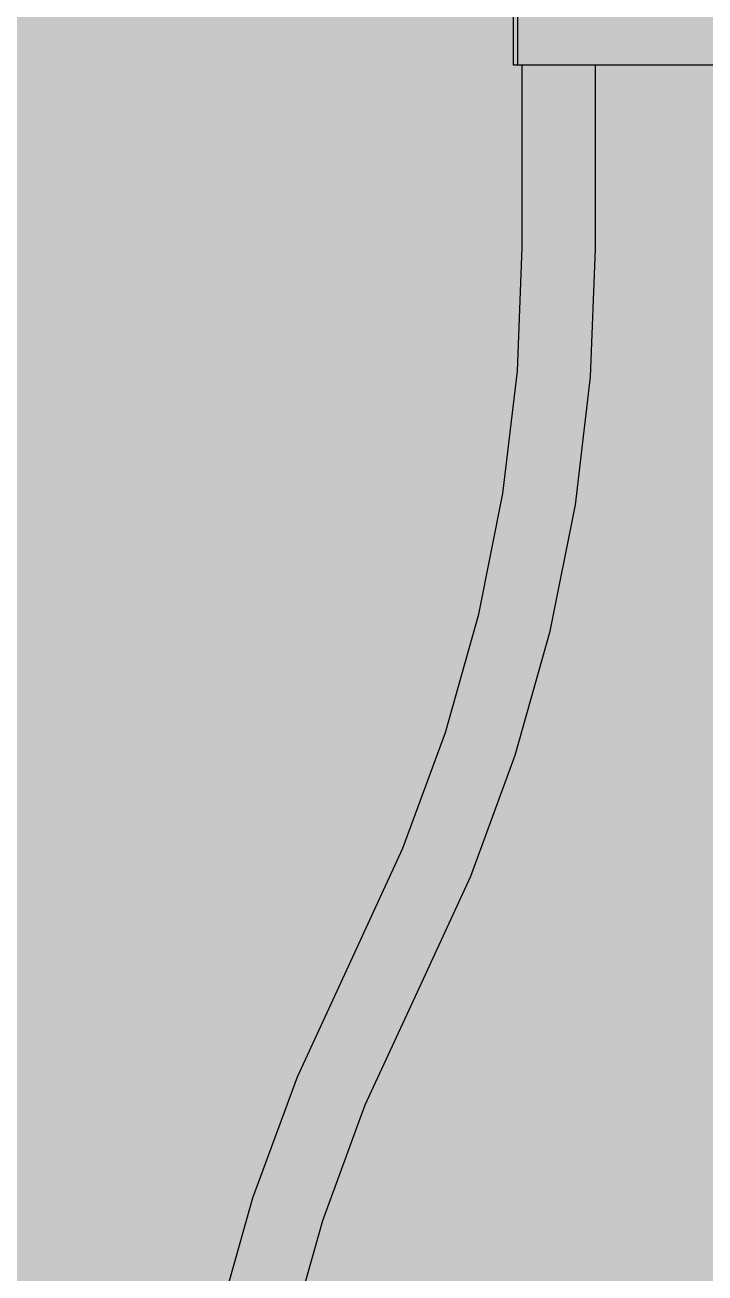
# Model space of a CAD drawing. Header units: millimetres. Extents: x 2336463 to 2579121, y 595385 to 778077.
# Drawn here: x 2471681.8 to 2471830.2, y 623825.7 to 624098 of the extents above; entities that cross this region are included whole.
import ezdxf

# ---------------------------------------------------------------- set-up
doc = ezdxf.new("R2010")
doc.units = ezdxf.units.MM
doc.header["$MEASUREMENT"] = 0
doc.linetypes.add('Wipeout_Contour', pattern=[1000, 0, -1000])
doc.layers.add('+возводимые стены_Ном._пера__19', color=255, linetype='Continuous', lineweight=0)
doc.layers.add('+возводимые стены_Ном._пера__85', color=7, linetype='Continuous', lineweight=5, true_color=0x66b7ff)
doc.layers.add('Интерьер - Мебель_Ном._пера__62', color=7, linetype='Continuous', lineweight=25, true_color=0xaaaaaa)
doc.layers.add('Интерьер - Мебель', color=7, linetype='Continuous')

msp = doc.modelspace()

# ---------------------------------------------------------------- hatches: boundary and pattern name
at = {"layer": '+возводимые стены_Ном._пера__85', "linetype": 'Continuous', "lineweight": 5, "true_color": 0x66b7ff}
msp.add_hatch(color=151, dxfattribs=at).paths.add_polyline_path([(2471002.08, 623081.44), (2472837.08, 623081.44), (2472837.08, 626481.19), (2471002.08, 626481.19)])

# ---------------------------------------------------------------- next in the draw order: wipeouts: each hides what was drawn before it
at = {"color": 254, "linetype": 'Wipeout_Contour', "lineweight": 0, "ltscale": 10196942.74982608}
msp.add_wipeout([(2471731.57, 623842.15), (2471723.94, 623815.09), (2471724.98, 623814.84), (2471732.59, 623841.82)], dxfattribs=at).dxf.layer = 'Интерьер - Мебель'

# ---------------------------------------------------------------- next in the draw order: wipeouts: each hides what was drawn before it
at = {"color": 254, "linetype": 'Wipeout_Contour', "lineweight": 0, "ltscale": 10196949.67947089}
msp.add_wipeout([(2471732.59, 623841.82), (2471724.98, 623814.84), (2471727.83, 623814.16), (2471735.37, 623840.91)], dxfattribs=at).dxf.layer = 'Интерьер - Мебель'

# ---------------------------------------------------------------- next in the draw order: wipeouts: each hides what was drawn before it
at = {"color": 254, "linetype": 'Wipeout_Contour', "lineweight": 0, "ltscale": 10196961.68758624}
msp.add_wipeout([(2471735.37, 623840.91), (2471727.83, 623814.16), (2471731.72, 623813.22), (2471739.18, 623839.67)], dxfattribs=at).dxf.layer = 'Интерьер - Мебель'

# ---------------------------------------------------------------- next in the draw order: wipeouts: each hides what was drawn before it
at = {"color": 254, "linetype": 'Wipeout_Contour', "lineweight": 0, "ltscale": 10197002.47366966}
msp.add_wipeout([(2471731.57, 623842.15), (2471732.59, 623841.82), (2471742.29, 623868.11), (2471741.3, 623868.52)], dxfattribs=at).dxf.layer = 'Интерьер - Мебель'
at = {"color": 254, "linetype": 'Wipeout_Contour', "lineweight": 0, "ltscale": 10196975.55578047}
msp.add_wipeout([(2471739.18, 623839.67), (2471731.72, 623813.22), (2471735.61, 623812.29), (2471742.99, 623838.44)], dxfattribs=at).dxf.layer = 'Интерьер - Мебель'

# ---------------------------------------------------------------- next in the draw order: wipeouts: each hides what was drawn before it
at = {"color": 254, "linetype": 'Wipeout_Contour', "lineweight": 0, "ltscale": 10197009.06857107}
msp.add_wipeout([(2471742.29, 623868.11), (2471732.59, 623841.82), (2471735.37, 623840.91), (2471745, 623866.99)], dxfattribs=at).dxf.layer = 'Интерьер - Мебель'
at = {"color": 254, "linetype": 'Wipeout_Contour', "lineweight": 0, "ltscale": 10196987.568162}
msp.add_wipeout([(2471742.99, 623838.44), (2471735.61, 623812.29), (2471738.46, 623811.6), (2471745.78, 623837.53)], dxfattribs=at).dxf.layer = 'Интерьер - Мебель'

# ---------------------------------------------------------------- next in the draw order: linework, layer by layer
at = {"layer": 'Интерьер - Мебель_Ном._пера__62', "color": 253, "linetype": 'Continuous', "lineweight": 25, "true_color": 0xaaaaaa}
msp.add_line((2471723.94, 623815.09), (2471731.57, 623842.15), dxfattribs=at)

# ---------------------------------------------------------------- next in the draw order: wipeouts: each hides what was drawn before it
at = {"color": 254, "linetype": 'Wipeout_Contour', "lineweight": 0, "ltscale": 10197020.49719985}
msp.add_wipeout([(2471735.37, 623840.91), (2471739.18, 623839.67), (2471748.69, 623865.46), (2471745, 623866.99)], dxfattribs=at).dxf.layer = 'Интерьер - Мебель'
at = {"color": 254, "linetype": 'Wipeout_Contour', "lineweight": 0, "ltscale": 10196994.50686837}
msp.add_wipeout([(2471745.78, 623837.53), (2471738.46, 623811.6), (2471739.51, 623811.35), (2471746.8, 623837.2)], dxfattribs=at).dxf.layer = 'Интерьер - Мебель'

# ---------------------------------------------------------------- next in the draw order: wipeouts: each hides what was drawn before it
at = {"color": 254, "linetype": 'Wipeout_Contour', "lineweight": 0, "ltscale": 10197103.25931316}
msp.add_wipeout([(2471741.3, 623868.52), (2471742.29, 623868.11), (2471765.3, 623918.02), (2471764.31, 623918.43)], dxfattribs=at).dxf.layer = 'Интерьер - Мебель'
at = {"color": 254, "linetype": 'Wipeout_Contour', "lineweight": 0, "ltscale": 10197033.69651999}
msp.add_wipeout([(2471748.69, 623865.46), (2471739.18, 623839.67), (2471742.99, 623838.44), (2471752.39, 623863.92)], dxfattribs=at).dxf.layer = 'Интерьер - Мебель'

# ---------------------------------------------------------------- next in the draw order: wipeouts: each hides what was drawn before it
at = {"color": 254, "linetype": 'Wipeout_Contour', "lineweight": 0, "ltscale": 10197109.68129905}
msp.add_wipeout([(2471742.29, 623868.11), (2471745, 623866.99), (2471768.01, 623916.9), (2471765.3, 623918.02)], dxfattribs=at).dxf.layer = 'Интерьер - Мебель'
at = {"color": 254, "linetype": 'Wipeout_Contour', "lineweight": 0, "ltscale": 10197045.12981924}
msp.add_wipeout([(2471752.39, 623863.92), (2471742.99, 623838.44), (2471745.78, 623837.53), (2471755.1, 623862.8)], dxfattribs=at).dxf.layer = 'Интерьер - Мебель'

# ---------------------------------------------------------------- next in the draw order: linework, layer by layer
at = {"layer": 'Интерьер - Мебель_Ном._пера__62', "color": 253, "linetype": 'Continuous', "lineweight": 25, "true_color": 0xaaaaaa}
msp.add_line((2471731.57, 623842.15), (2471741.3, 623868.52), dxfattribs=at)

# ---------------------------------------------------------------- next in the draw order: wipeouts: each hides what was drawn before it
at = {"color": 254, "linetype": 'Wipeout_Contour', "lineweight": 0, "ltscale": 10197120.80451002}
msp.add_wipeout([(2471745, 623866.99), (2471748.69, 623865.46), (2471771.7, 623915.37), (2471768.01, 623916.9)], dxfattribs=at).dxf.layer = 'Интерьер - Мебель'
at = {"color": 254, "linetype": 'Wipeout_Contour', "lineweight": 0, "ltscale": 10197051.73441169}
msp.add_wipeout([(2471755.1, 623862.8), (2471745.78, 623837.53), (2471746.8, 623837.2), (2471756.09, 623862.39)], dxfattribs=at).dxf.layer = 'Интерьер - Мебель'

# ---------------------------------------------------------------- next in the draw order: linework, layer by layer
at = {"layer": 'Интерьер - Мебель_Ном._пера__62', "color": 253, "linetype": 'Continuous', "lineweight": 25, "true_color": 0xaaaaaa}
msp.add_line((2471739.51, 623811.35), (2471746.8, 623837.2), dxfattribs=at)

# ---------------------------------------------------------------- next in the draw order: wipeouts: each hides what was drawn before it
at = {"color": 254, "linetype": 'Wipeout_Contour', "lineweight": 0, "ltscale": 10197202.72020895}
msp.add_wipeout([(2471773.6, 623943.63), (2471764.31, 623918.43), (2471765.3, 623918.02), (2471774.62, 623943.3)], dxfattribs=at).dxf.layer = 'Интерьер - Мебель'
at = {"color": 254, "linetype": 'Wipeout_Contour', "lineweight": 0, "ltscale": 10197133.64849748}
msp.add_wipeout([(2471748.69, 623865.46), (2471752.39, 623863.92), (2471775.4, 623913.84), (2471771.7, 623915.37)], dxfattribs=at).dxf.layer = 'Интерьер - Мебель'

# ---------------------------------------------------------------- next in the draw order: wipeouts: each hides what was drawn before it
at = {"color": 254, "linetype": 'Wipeout_Contour', "lineweight": 0, "ltscale": 10197209.32467475}
msp.add_wipeout([(2471774.62, 623943.3), (2471765.3, 623918.02), (2471768.01, 623916.9), (2471777.41, 623942.39)], dxfattribs=at).dxf.layer = 'Интерьер - Мебель'
at = {"color": 254, "linetype": 'Wipeout_Contour', "lineweight": 0, "ltscale": 10197144.77172271}
msp.add_wipeout([(2471752.39, 623863.92), (2471755.1, 623862.8), (2471778.11, 623912.72), (2471775.4, 623913.84)], dxfattribs=at).dxf.layer = 'Интерьер - Мебель'

# ---------------------------------------------------------------- next in the draw order: linework, layer by layer
at = {"layer": 'Интерьер - Мебель_Ном._пера__62', "color": 253, "linetype": 'Continuous', "lineweight": 25, "true_color": 0xaaaaaa}
msp.add_line((2471741.3, 623868.52), (2471752.93, 623893.76), dxfattribs=at)

# ---------------------------------------------------------------- next in the draw order: wipeouts: each hides what was drawn before it
at = {"color": 254, "linetype": 'Wipeout_Contour', "lineweight": 0, "ltscale": 10197220.75776336}
msp.add_wipeout([(2471777.41, 623942.39), (2471768.01, 623916.9), (2471771.7, 623915.37), (2471781.22, 623941.15)], dxfattribs=at).dxf.layer = 'Интерьер - Мебель'
at = {"color": 254, "linetype": 'Wipeout_Contour', "lineweight": 0, "ltscale": 10197151.19372427}
msp.add_wipeout([(2471755.1, 623862.8), (2471756.09, 623862.39), (2471779.1, 623912.31), (2471778.11, 623912.72)], dxfattribs=at).dxf.layer = 'Интерьер - Мебель'

# ---------------------------------------------------------------- next in the draw order: linework, layer by layer
at = {"layer": 'Интерьер - Мебель_Ном._пера__62', "color": 253, "linetype": 'Continuous', "lineweight": 25, "true_color": 0xaaaaaa}
for p, q in [((2471752.93, 623893.76), (2471764.31, 623918.43)), ((2471756.09, 623862.39), (2471767.46, 623887.06)), ((2471746.8, 623837.2), (2471756.09, 623862.39))]:
    msp.add_line(p, q, dxfattribs=at)

# ---------------------------------------------------------------- next in the draw order: wipeouts: each hides what was drawn before it
at = {"color": 254, "linetype": 'Wipeout_Contour', "lineweight": 0, "ltscale": 10197259.95122151}
msp.add_wipeout([(2471780.89, 623969.47), (2471773.6, 623943.63), (2471774.62, 623943.3), (2471781.93, 623969.22)], dxfattribs=at).dxf.layer = 'Интерьер - Мебель'
at = {"color": 254, "linetype": 'Wipeout_Contour', "lineweight": 0, "ltscale": 10197233.95687582}
msp.add_wipeout([(2471781.22, 623941.15), (2471771.7, 623915.37), (2471775.4, 623913.84), (2471785.02, 623939.92)], dxfattribs=at).dxf.layer = 'Интерьер - Мебель'

# ---------------------------------------------------------------- next in the draw order: wipeouts: each hides what was drawn before it
at = {"color": 254, "linetype": 'Wipeout_Contour', "lineweight": 0, "ltscale": 10197266.88974603}
msp.add_wipeout([(2471781.93, 623969.22), (2471774.62, 623943.3), (2471777.41, 623942.39), (2471784.78, 623968.54)], dxfattribs=at).dxf.layer = 'Интерьер - Мебель'
at = {"color": 254, "linetype": 'Wipeout_Contour', "lineweight": 0, "ltscale": 10197245.38529808}
msp.add_wipeout([(2471775.4, 623913.84), (2471778.11, 623912.72), (2471787.81, 623939.01), (2471785.02, 623939.92)], dxfattribs=at).dxf.layer = 'Интерьер - Мебель'

# ---------------------------------------------------------------- next in the draw order: linework, layer by layer
at = {"layer": 'Интерьер - Мебель_Ном._пера__62', "color": 253, "linetype": 'Continuous', "lineweight": 25, "true_color": 0xaaaaaa}
msp.add_line((2471764.31, 623918.43), (2471773.6, 623943.63), dxfattribs=at)

# ---------------------------------------------------------------- next in the draw order: wipeouts: each hides what was drawn before it
at = {"color": 254, "linetype": 'Wipeout_Contour', "lineweight": 0, "ltscale": 10197278.90181006}
msp.add_wipeout([(2471784.78, 623968.54), (2471777.41, 623942.39), (2471781.22, 623941.15), (2471788.68, 623967.6)], dxfattribs=at).dxf.layer = 'Интерьер - Мебель'
at = {"color": 254, "linetype": 'Wipeout_Contour', "lineweight": 0, "ltscale": 10197251.98008595}
msp.add_wipeout([(2471787.81, 623939.01), (2471778.11, 623912.72), (2471779.1, 623912.31), (2471788.83, 623938.68)], dxfattribs=at).dxf.layer = 'Интерьер - Мебель'

# ---------------------------------------------------------------- next in the draw order: linework, layer by layer
at = {"layer": 'Интерьер - Мебель_Ном._пера__62', "color": 253, "linetype": 'Continuous', "lineweight": 25, "true_color": 0xaaaaaa}
msp.add_line((2471767.46, 623887.06), (2471779.1, 623912.31), dxfattribs=at)

# ---------------------------------------------------------------- next in the draw order: wipeouts: each hides what was drawn before it
at = {"color": 254, "linetype": 'Wipeout_Contour', "lineweight": 0, "ltscale": 10197309.86704187}
msp.add_wipeout([(2471786.13, 623995.81), (2471780.89, 623969.47), (2471781.93, 623969.22), (2471787.19, 623995.64)], dxfattribs=at).dxf.layer = 'Интерьер - Мебель'
at = {"color": 254, "linetype": 'Wipeout_Contour', "lineweight": 0, "ltscale": 10197292.76966675}
msp.add_wipeout([(2471788.68, 623967.6), (2471781.22, 623941.15), (2471785.02, 623939.92), (2471792.57, 623966.67)], dxfattribs=at).dxf.layer = 'Интерьер - Мебель'

# ---------------------------------------------------------------- next in the draw order: wipeouts: each hides what was drawn before it
at = {"color": 254, "linetype": 'Wipeout_Contour', "lineweight": 0, "ltscale": 10197317.09674457}
msp.add_wipeout([(2471781.93, 623969.22), (2471784.78, 623968.54), (2471790.08, 623995.18), (2471787.19, 623995.64)], dxfattribs=at).dxf.layer = 'Интерьер - Мебель'
at = {"color": 254, "linetype": 'Wipeout_Contour', "lineweight": 0, "ltscale": 10197304.77749251}
msp.add_wipeout([(2471785.02, 623939.92), (2471787.81, 623939.01), (2471795.42, 623965.99), (2471792.57, 623966.67)], dxfattribs=at).dxf.layer = 'Интерьер - Мебель'

# ---------------------------------------------------------------- next in the draw order: linework, layer by layer
at = {"layer": 'Интерьер - Мебель_Ном._пера__62', "color": 253, "linetype": 'Continuous', "lineweight": 25, "true_color": 0xaaaaaa}
msp.add_line((2471773.6, 623943.63), (2471780.89, 623969.47), dxfattribs=at)

# ---------------------------------------------------------------- next in the draw order: wipeouts: each hides what was drawn before it
at = {"color": 254, "linetype": 'Wipeout_Contour', "lineweight": 0, "ltscale": 10197329.61365966}
msp.add_wipeout([(2471790.08, 623995.18), (2471784.78, 623968.54), (2471788.68, 623967.6), (2471794.04, 623994.56)], dxfattribs=at).dxf.layer = 'Интерьер - Мебель'
at = {"color": 254, "linetype": 'Wipeout_Contour', "lineweight": 0, "ltscale": 10197311.70697583}
msp.add_wipeout([(2471795.42, 623965.99), (2471787.81, 623939.01), (2471788.83, 623938.68), (2471796.46, 623965.74)], dxfattribs=at).dxf.layer = 'Интерьер - Мебель'

# ---------------------------------------------------------------- next in the draw order: linework, layer by layer
at = {"layer": 'Интерьер - Мебель_Ном._пера__62', "color": 253, "linetype": 'Continuous', "lineweight": 25, "true_color": 0xaaaaaa}
msp.add_line((2471779.1, 623912.31), (2471788.83, 623938.68), dxfattribs=at)

# ---------------------------------------------------------------- next in the draw order: wipeouts: each hides what was drawn before it
at = {"color": 254, "linetype": 'Wipeout_Contour', "lineweight": 0, "ltscale": 10197344.06482306}
msp.add_wipeout([(2471794.04, 623994.56), (2471788.68, 623967.6), (2471792.57, 623966.67), (2471797.99, 623993.93)], dxfattribs=at).dxf.layer = 'Интерьер - Мебель'

# ---------------------------------------------------------------- next in the draw order: wipeouts: each hides what was drawn before it
at = {"color": 254, "linetype": 'Wipeout_Contour', "lineweight": 0, "ltscale": 10197352.15997942}
msp.add_wipeout([(2471789.29, 624022.48), (2471786.13, 623995.81), (2471787.19, 623995.64), (2471790.36, 624022.39)], dxfattribs=at).dxf.layer = 'Интерьер - Мебель'
at = {"color": 254, "linetype": 'Wipeout_Contour', "lineweight": 0, "ltscale": 10197356.57808509}
msp.add_wipeout([(2471797.99, 623993.93), (2471792.57, 623966.67), (2471795.42, 623965.99), (2471800.89, 623993.47)], dxfattribs=at).dxf.layer = 'Интерьер - Мебель'

# ---------------------------------------------------------------- next in the draw order: wipeouts: each hides what was drawn before it
at = {"color": 254, "linetype": 'Wipeout_Contour', "lineweight": 0, "ltscale": 10197359.63602715}
msp.add_wipeout([(2471787.19, 623995.64), (2471790.08, 623995.18), (2471793.28, 624022.16), (2471790.36, 624022.39)], dxfattribs=at).dxf.layer = 'Интерьер - Мебель'
at = {"color": 254, "linetype": 'Wipeout_Contour', "lineweight": 0, "ltscale": 10197363.79966776}
msp.add_wipeout([(2471800.89, 623993.47), (2471795.42, 623965.99), (2471796.46, 623965.74), (2471801.95, 623993.31)], dxfattribs=at).dxf.layer = 'Интерьер - Мебель'

# ---------------------------------------------------------------- next in the draw order: linework, layer by layer
at = {"layer": 'Интерьер - Мебель_Ном._пера__62', "color": 253, "linetype": 'Continuous', "lineweight": 25, "true_color": 0xaaaaaa}
for p, q in [((2471780.89, 623969.47), (2471786.13, 623995.81)), ((2471788.83, 623938.68), (2471796.46, 623965.74))]:
    msp.add_line(p, q, dxfattribs=at)

# ---------------------------------------------------------------- next in the draw order: wipeouts: each hides what was drawn before it
at = {"color": 254, "linetype": 'Wipeout_Contour', "lineweight": 0, "ltscale": 10197372.58055047}
msp.add_wipeout([(2471793.28, 624022.16), (2471790.08, 623995.18), (2471794.04, 623994.56), (2471797.27, 624021.85)], dxfattribs=at).dxf.layer = 'Интерьер - Мебель'

# ---------------------------------------------------------------- next in the draw order: wipeouts: each hides what was drawn before it
at = {"color": 254, "linetype": 'Wipeout_Contour', "lineweight": 0, "ltscale": 10197386.65134454}
msp.add_wipeout([(2471790.35, 624049.47), (2471789.29, 624022.48), (2471790.36, 624022.39), (2471791.42, 624049.45)], dxfattribs=at).dxf.layer = 'Интерьер - Мебель'
at = {"color": 254, "linetype": 'Wipeout_Contour', "lineweight": 0, "ltscale": 10197387.52593908}
msp.add_wipeout([(2471797.27, 624021.85), (2471794.04, 623994.56), (2471797.99, 623993.93), (2471801.26, 624021.54)], dxfattribs=at).dxf.layer = 'Интерьер - Мебель'

# ---------------------------------------------------------------- next in the draw order: wipeouts: each hides what was drawn before it
at = {"color": 254, "linetype": 'Wipeout_Contour', "lineweight": 0, "ltscale": 10197394.30438237}
msp.add_wipeout([(2471791.42, 624049.45), (2471790.36, 624022.39), (2471793.28, 624022.16), (2471794.35, 624049.39)], dxfattribs=at).dxf.layer = 'Интерьер - Мебель'
at = {"color": 254, "linetype": 'Wipeout_Contour', "lineweight": 0, "ltscale": 10197400.46760378}
msp.add_wipeout([(2471797.99, 623993.93), (2471800.89, 623993.47), (2471804.18, 624021.31), (2471801.26, 624021.54)], dxfattribs=at).dxf.layer = 'Интерьер - Мебель'

# ---------------------------------------------------------------- next in the draw order: linework, layer by layer
at = {"layer": 'Интерьер - Мебель_Ном._пера__62', "color": 253, "linetype": 'Continuous', "lineweight": 25, "true_color": 0xaaaaaa}
msp.add_line((2471786.13, 623995.81), (2471789.29, 624022.48), dxfattribs=at)

# ---------------------------------------------------------------- next in the draw order: wipeouts: each hides what was drawn before it
at = {"color": 254, "linetype": 'Wipeout_Contour', "lineweight": 0, "ltscale": 10197421.44897805}
msp.add_wipeout([(2471790.35, 624089.31), (2471790.35, 624049.47), (2471791.42, 624049.45), (2471791.42, 624089.31)], dxfattribs=at).dxf.layer = 'Интерьер - Мебель'
at = {"color": 254, "linetype": 'Wipeout_Contour', "lineweight": 0, "ltscale": 10197407.55791723}
msp.add_wipeout([(2471794.35, 624049.39), (2471793.28, 624022.16), (2471797.27, 624021.85), (2471798.35, 624049.31)], dxfattribs=at).dxf.layer = 'Интерьер - Мебель'
at = {"color": 254, "linetype": 'Wipeout_Contour', "lineweight": 0, "ltscale": 10197407.93701896}
msp.add_wipeout([(2471804.18, 624021.31), (2471800.89, 623993.47), (2471801.95, 623993.31), (2471805.25, 624021.22)], dxfattribs=at).dxf.layer = 'Интерьер - Мебель'

# ---------------------------------------------------------------- next in the draw order: linework, layer by layer
at = {"layer": 'Интерьер - Мебель_Ном._пера__62', "color": 253, "linetype": 'Continuous', "lineweight": 25, "true_color": 0xaaaaaa}
msp.add_line((2471796.46, 623965.74), (2471801.95, 623993.31), dxfattribs=at)

# ---------------------------------------------------------------- next in the draw order: wipeouts: each hides what was drawn before it
at = {"color": 254, "linetype": 'Wipeout_Contour', "lineweight": 0, "ltscale": 10197456.56677692}
msp.add_wipeout([(2471788.35, 624137.31), (2471788.35, 624089.31), (2471789.35, 624089.31), (2471789.35, 624137.31)], dxfattribs=at).dxf.layer = 'Интерьер - Мебель'
at = {"color": 254, "linetype": 'Wipeout_Contour', "lineweight": 0, "ltscale": 10197429.18657183}
msp.add_wipeout([(2471791.42, 624089.31), (2471791.42, 624049.45), (2471794.35, 624049.39), (2471794.35, 624089.31)], dxfattribs=at).dxf.layer = 'Интерьер - Мебель'
at = {"color": 254, "linetype": 'Wipeout_Contour', "lineweight": 0, "ltscale": 10197422.86098754}
msp.add_wipeout([(2471798.35, 624049.31), (2471797.27, 624021.85), (2471801.26, 624021.54), (2471802.35, 624049.23)], dxfattribs=at).dxf.layer = 'Интерьер - Мебель'

# ---------------------------------------------------------------- next in the draw order: linework, layer by layer
at = {"layer": 'Интерьер - Мебель_Ном._пера__62', "color": 253, "linetype": 'Continuous', "lineweight": 25, "true_color": 0xaaaaaa}
for p, q in [((2471789.35, 624089.31), (2471789.35, 625489.31)), ((2471788.35, 624137.31), (2471788.35, 624089.31)), ((2471788.35, 624089.31), (2471789.35, 624089.31)), ((2471790.35, 624049.47), (2471790.35, 624089.31)), ((2471789.29, 624022.48), (2471790.35, 624049.47))]:
    msp.add_line(p, q, dxfattribs=at)

# ---------------------------------------------------------------- next in the draw order: wipeouts: each hides what was drawn before it
at = {"color": 254, "linetype": 'Wipeout_Contour', "lineweight": 0, "ltscale": 10197442.58822124}
msp.add_wipeout([(2471794.35, 624089.31), (2471794.35, 624049.39), (2471798.35, 624049.31), (2471798.35, 624089.31)], dxfattribs=at).dxf.layer = 'Интерьер - Мебель'
at = {"color": 254, "linetype": 'Wipeout_Contour', "lineweight": 0, "ltscale": 10197436.11316985}
msp.add_wipeout([(2471802.35, 624049.23), (2471801.26, 624021.54), (2471804.18, 624021.31), (2471805.27, 624049.17)], dxfattribs=at).dxf.layer = 'Интерьер - Мебель'

# ---------------------------------------------------------------- next in the draw order: wipeouts: each hides what was drawn before it
at = {"color": 254, "linetype": 'Wipeout_Contour', "lineweight": 0, "ltscale": 10197458.06296456}
msp.add_wipeout([(2471798.35, 624089.31), (2471798.35, 624049.31), (2471802.35, 624049.23), (2471802.35, 624089.31)], dxfattribs=at).dxf.layer = 'Интерьер - Мебель'
at = {"color": 254, "linetype": 'Wipeout_Contour', "lineweight": 0, "ltscale": 10197443.76322431}
msp.add_wipeout([(2471805.27, 624049.17), (2471804.18, 624021.31), (2471805.25, 624021.22), (2471806.35, 624049.15)], dxfattribs=at).dxf.layer = 'Интерьер - Мебель'

# ---------------------------------------------------------------- next in the draw order: linework, layer by layer
at = {"layer": 'Интерьер - Мебель_Ном._пера__62', "color": 253, "linetype": 'Continuous', "lineweight": 25, "true_color": 0xaaaaaa}
msp.add_line((2471801.95, 623993.31), (2471805.25, 624021.22), dxfattribs=at)

# ---------------------------------------------------------------- next in the draw order: wipeouts: each hides what was drawn before it
at = {"color": 254, "linetype": 'Wipeout_Contour', "lineweight": 0, "ltscale": 10197471.46435924}
msp.add_wipeout([(2471805.27, 624089.31), (2471802.35, 624089.31), (2471802.35, 624049.23), (2471805.27, 624049.17)], dxfattribs=at).dxf.layer = 'Интерьер - Мебель'

# ---------------------------------------------------------------- next in the draw order: wipeouts: each hides what was drawn before it
at = {"color": 254, "linetype": 'Wipeout_Contour', "lineweight": 0, "ltscale": 10197479.20151049}
msp.add_wipeout([(2471805.27, 624089.31), (2471805.27, 624049.17), (2471806.35, 624049.15), (2471806.35, 624089.31)], dxfattribs=at).dxf.layer = 'Интерьер - Мебель'

# ---------------------------------------------------------------- next in the draw order: hatches: boundary and pattern name
at = {"layer": '+возводимые стены_Ном._пера__19', "linetype": 'Continuous', "lineweight": 0}
msp.add_hatch(color=255, dxfattribs=at).paths.add_polyline_path([(2471422.16, 623081.44), (2472422.16, 623081.44), (2472422.16, 626081.44), (2471422.16, 626081.44)])

# ---------------------------------------------------------------- next in the draw order: linework, layer by layer
at = {"layer": 'Интерьер - Мебель_Ном._пера__62', "color": 253, "linetype": 'Continuous', "lineweight": 25, "true_color": 0xaaaaaa}
for p, q in [((2471789.35, 624089.31), (2472089.35, 624089.31)), ((2471806.35, 624049.15), (2471806.35, 624089.31)), ((2471805.25, 624021.22), (2471806.35, 624049.15))]:
    msp.add_line(p, q, dxfattribs=at)

doc.saveas('drawing.dxf')
